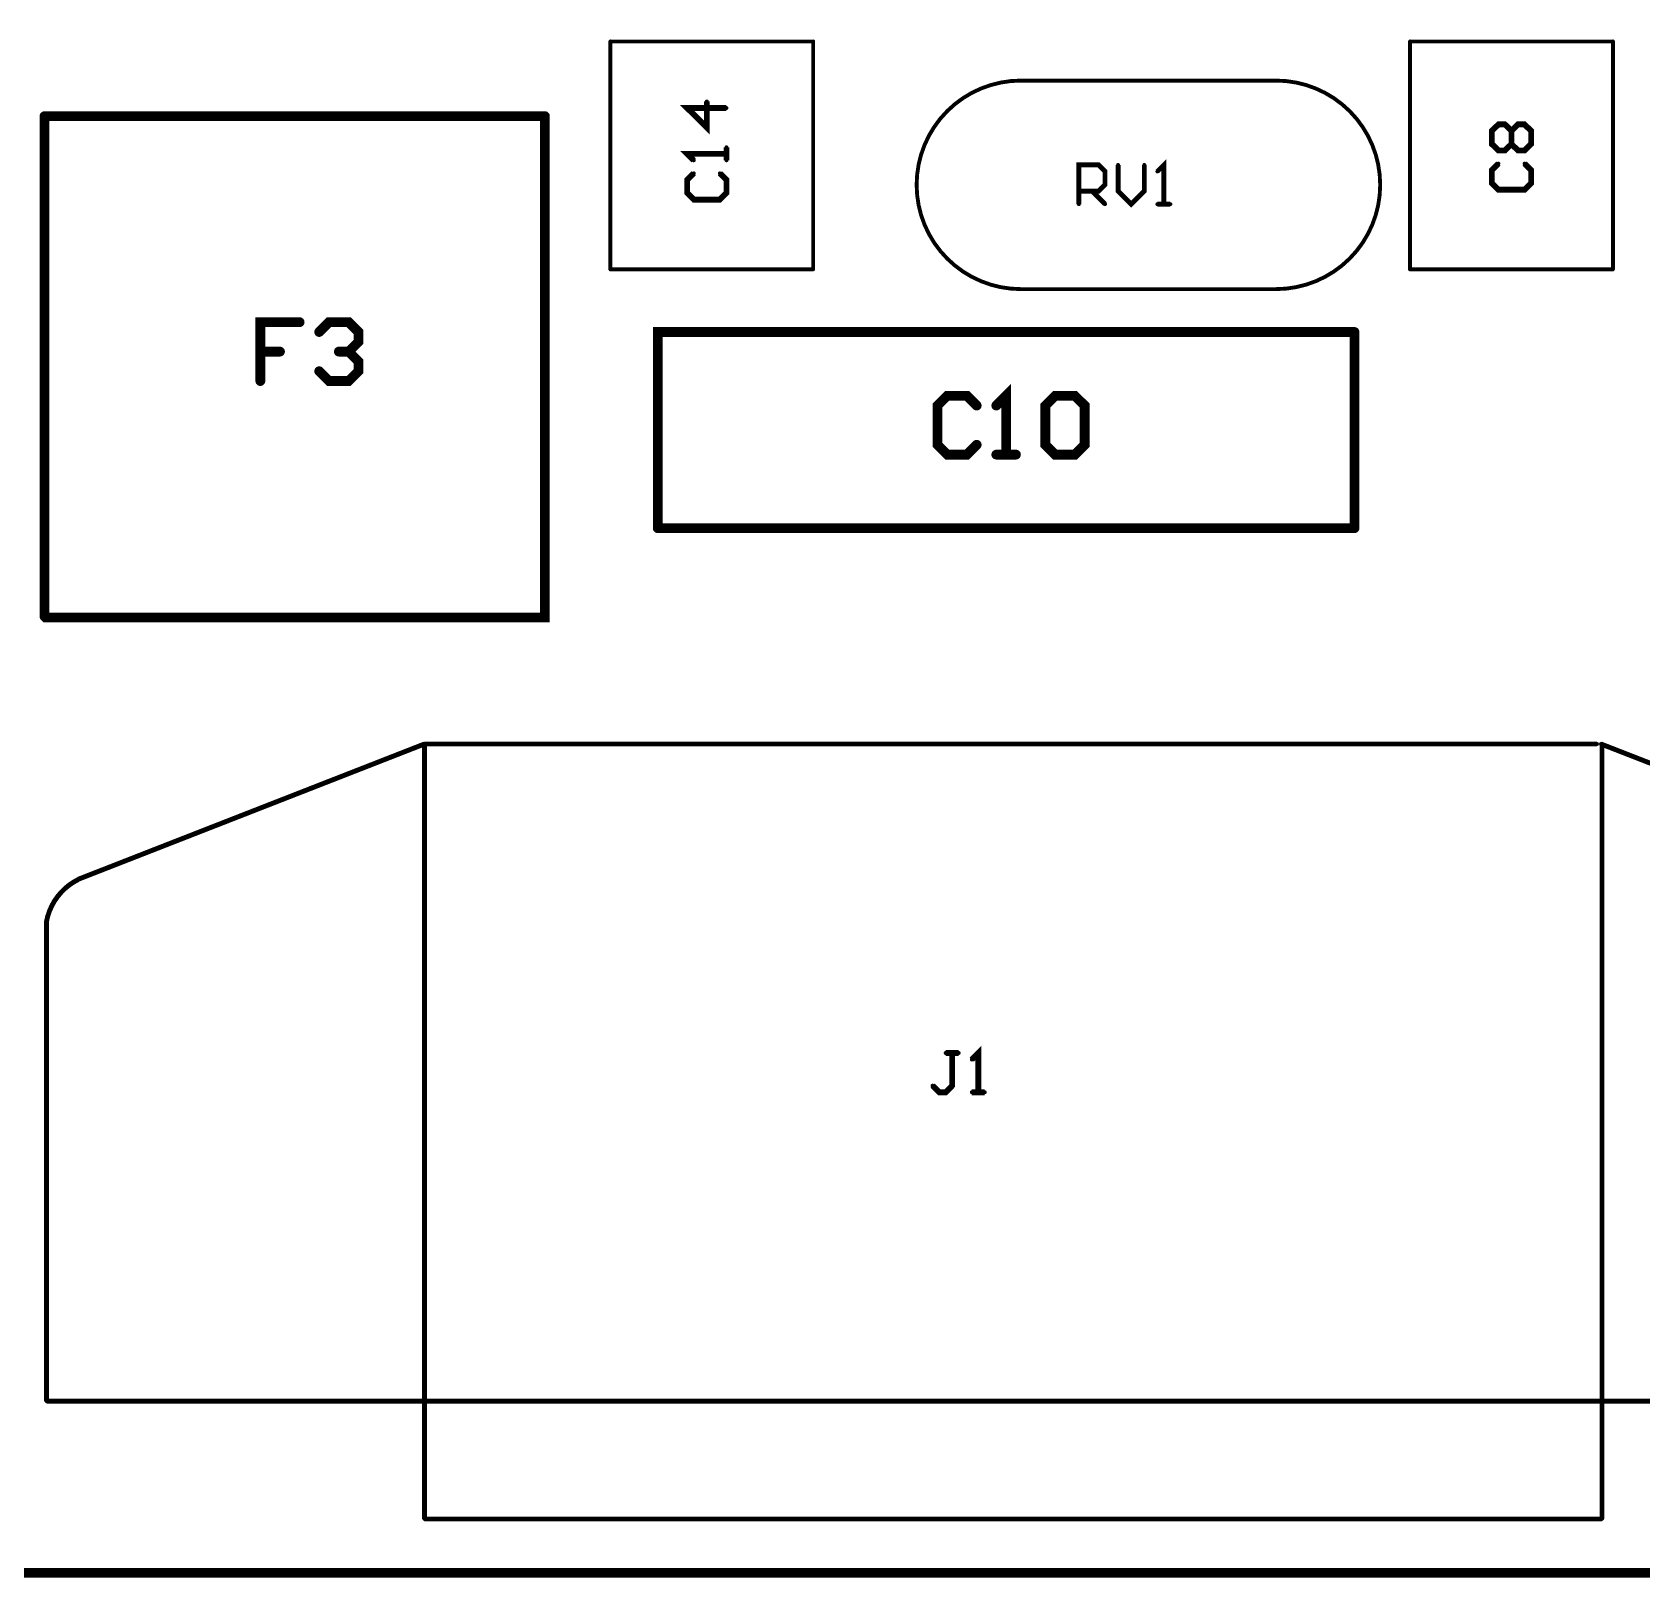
# Model space of a CAD drawing. Extents: x -4.2 to 14.8, y -3.5 to 8.8.
# Drawn here: x 0.008252 to 0.009893, y -0.000205 to 0.001371 of the extents above; entities that cross this region are included whole.
import ezdxf

# ---------------------------------------------------------------- set-up
doc = ezdxf.new("R2010")
doc.units = 0
doc.layers.add('2D_LINE_00', color=1, linetype='CONTINUOUS')

# ---------------------------------------------------------------- blocks, each defined once
blk = doc.blocks.new('SMOOTH_0$00001')
at = {"const_width": 0.00000499}
blk.add_lwpolyline([(-0.0000025, 0, 1), (0.0000025, 0, 1)], format="xyb", close=True, dxfattribs=at)
blk = doc.blocks.new('DRAWING_136')
at = {"layer": '2D_LINE_00', "const_width": 0.00001}
blk.add_lwpolyline([(0, 0), (0.00071, 0)], dxfattribs=at)
at = {"layer": '2D_LINE_00'}
for p in [(0, 0), (0.00071, 0)]:
    blk.add_blockref('SMOOTH_0$00001', p, dxfattribs=at)
blk = doc.blocks.new('DRAWING_137')
at = {"layer": '2D_LINE_00', "const_width": 0.00001}
blk.add_lwpolyline([(0, 0), (0, 0.0002), (0.00071, 0.0002)], dxfattribs=at)
at = {"layer": '2D_LINE_00'}
for p in [(0, 0.0002), (0.00071, 0.0002), (0, 0)]:
    blk.add_blockref('SMOOTH_0$00001', p, dxfattribs=at)
blk = doc.blocks.new('DRAWING_138')
at = {"layer": '2D_LINE_00', "const_width": 0.00001}
blk.add_lwpolyline([(0, 0), (0, 0.0002)], dxfattribs=at)
at = {"layer": '2D_LINE_00'}
for p in [(0, 0.0002), (0, 0)]:
    blk.add_blockref('SMOOTH_0$00001', p, dxfattribs=at)
blk = doc.blocks.new('DRAWING_190')
at = {"layer": '2D_LINE_00', "const_width": 0.00001}
blk.add_lwpolyline([(0, 0), (0, 0.00051)], dxfattribs=at)
at = {"layer": '2D_LINE_00'}
for p in [(0, 0.00051), (0, 0)]:
    blk.add_blockref('SMOOTH_0$00001', p, dxfattribs=at)
blk = doc.blocks.new('DRAWING_191')
at = {"layer": '2D_LINE_00', "const_width": 0.00001}
blk.add_lwpolyline([(0, 0), (0.000001, -0.000001), (0.00051, -0.000001), (0.00051, 0.00051)], dxfattribs=at)
at = {"layer": '2D_LINE_00'}
for p in [(0.00051, 0.00051), (0, 0), (0.000001, -0.000001), (0.00051, -0.000001)]:
    blk.add_blockref('SMOOTH_0$00001', p, dxfattribs=at)
blk = doc.blocks.new('DRAWING_192')
at = {"layer": '2D_LINE_00', "const_width": 0.00001}
blk.add_lwpolyline([(0, 0), (0.00051, 0)], dxfattribs=at)
at = {"layer": '2D_LINE_00'}
for p in [(0, 0), (0.00051, 0)]:
    blk.add_blockref('SMOOTH_0$00001', p, dxfattribs=at)
blk = doc.blocks.new('DRAWING_308')
at = {"layer": '2D_LINE_00', "const_width": 0.00001}
blk.add_lwpolyline([(0, 0), (0.01123, 0), (0.01123, 0.0074)], dxfattribs=at)
blk = doc.blocks.new('DRAWING_401')
at = {"layer": '2D_LINE_00', "const_width": 0.00001}
blk.add_lwpolyline([(0, 0), (-0.00001, 0.00001), (-0.00003, 0.00001), (-0.00004, 0), (-0.00004, -0.00004), (-0.00003, -0.00005), (-0.00001, -0.00005), (0, -0.00004)], dxfattribs=at)
at = {"layer": '2D_LINE_00'}
for p in [(-0.00004, 0), (-0.00003, 0.00001), (-0.00001, 0.00001), (0, 0), (-0.00004, -0.00004), (-0.00003, -0.00005), (-0.00001, -0.00005), (0, -0.00004)]:
    blk.add_blockref('SMOOTH_0$00001', p, dxfattribs=at)
blk = doc.blocks.new('DRAWING_402')
at = {"layer": '2D_LINE_00', "const_width": 0.00001}
blk.add_lwpolyline([(0, 0), (0.00002, 0), (0.00001, 0), (0.00001, 0.00006), (0, 0.00005)], dxfattribs=at)
at = {"layer": '2D_LINE_00'}
for p in [(0, 0.00005), (0.00001, 0.00006), (0, 0), (0.00001, 0), (0.00002, 0)]:
    blk.add_blockref('SMOOTH_0$00001', p, dxfattribs=at)
blk = doc.blocks.new('DRAWING_403')
at = {"layer": '2D_LINE_00', "const_width": 0.00001}
blk.add_lwpolyline([(0, 0), (0.00001, 0.00001), (0.00003, 0.00001), (0.00004, 0), (0.00004, -0.00004), (0.00003, -0.00005), (0.00001, -0.00005), (0, -0.00004), (0, 0)], dxfattribs=at)
at = {"layer": '2D_LINE_00'}
for p in [(0, 0), (0, 0), (0.00001, 0.00001), (0.00003, 0.00001), (0.00004, 0), (0, -0.00004), (0.00001, -0.00005), (0.00003, -0.00005), (0.00004, -0.00004)]:
    blk.add_blockref('SMOOTH_0$00001', p, dxfattribs=at)
blk = doc.blocks.new('DRAWING_443')
at = {"layer": '2D_LINE_00', "const_width": 0.00001}
blk.add_lwpolyline([(0, 0), (-0.00004, 0), (-0.00004, -0.00003), (-0.00002, -0.00003), (-0.00004, -0.00003), (-0.00004, -0.00006)], dxfattribs=at)
at = {"layer": '2D_LINE_00'}
for p in [(-0.00004, 0), (0, 0), (-0.00004, -0.00003), (-0.00004, -0.00003), (-0.00002, -0.00003), (-0.00004, -0.00006)]:
    blk.add_blockref('SMOOTH_0$00001', p, dxfattribs=at)
blk = doc.blocks.new('DRAWING_444')
at = {"layer": '2D_LINE_00', "const_width": 0.00001}
blk.add_lwpolyline([(0, 0), (0.00001, 0.00001), (0.00003, 0.00001), (0.00004, 0), (0.00004, -0.00001), (0.00003, -0.00002), (0.00002, -0.00002), (0.00003, -0.00002), (0.00004, -0.00003), (0.00004, -0.00004), (0.00003, -0.00005), (0.00001, -0.00005), (0, -0.00004)], dxfattribs=at)
at = {"layer": '2D_LINE_00'}
for p in [(0, 0), (0.00001, 0.00001), (0.00003, 0.00001), (0.00004, 0), (0.00002, -0.00002), (0.00003, -0.00002), (0.00003, -0.00002), (0.00004, -0.00001), (0.00004, -0.00003), (0, -0.00004), (0.00001, -0.00005), (0.00003, -0.00005), (0.00004, -0.00004)]:
    blk.add_blockref('SMOOTH_0$00001', p, dxfattribs=at)
blk = doc.blocks.new('SMOOTH_0$000003937')
at = {"const_width": 0.00000197}
blk.add_lwpolyline([(-0.000001, 0, 1), (0.000001, 0, 1)], format="xyb", close=True, dxfattribs=at)
blk = doc.blocks.new('DRAWING_601')
at = {"layer": '2D_LINE_00', "const_width": 0.00000394}
blk.add_lwpolyline([(0, 0, 1), (0, 0.0002126)], format="xyb", dxfattribs=at)
at = {"layer": '2D_LINE_00'}
for p in [(0, 0.0002126), (0, 0)]:
    blk.add_blockref('SMOOTH_0$000003937', p, dxfattribs=at)
blk = doc.blocks.new('DRAWING_602')
at = {"layer": '2D_LINE_00', "const_width": 0.00000394}
blk.add_lwpolyline([(0, 0, 1), (0, -0.0002126)], format="xyb", dxfattribs=at)
at = {"layer": '2D_LINE_00'}
for p in [(0, 0), (0, -0.0002126)]:
    blk.add_blockref('SMOOTH_0$000003937', p, dxfattribs=at)
blk = doc.blocks.new('DRAWING_788')
at = {"layer": '2D_LINE_00', "const_width": 0.00000394}
blk.add_lwpolyline([(0, 0), (0.0002598, 0)], dxfattribs=at)
at = {"layer": '2D_LINE_00'}
for p in [(0, 0), (0.0002598, 0)]:
    blk.add_blockref('SMOOTH_0$000003937', p, dxfattribs=at)
blk = doc.blocks.new('DRAWING_789')
at = {"layer": '2D_LINE_00', "const_width": 0.00000394}
blk.add_lwpolyline([(0, 0), (0.0002598, 0)], dxfattribs=at)
at = {"layer": '2D_LINE_00'}
for p in [(0, 0), (0.0002598, 0)]:
    blk.add_blockref('SMOOTH_0$000003937', p, dxfattribs=at)
blk = doc.blocks.new('DRAWING_913')
at = {"layer": '2D_LINE_00', "const_width": 0.00000394}
blk.add_lwpolyline([(0, 0), (0.0002067, 0)], dxfattribs=at)
at = {"layer": '2D_LINE_00'}
for p in [(0, 0), (0.0002067, 0)]:
    blk.add_blockref('SMOOTH_0$000003937', p, dxfattribs=at)
blk = doc.blocks.new('DRAWING_914')
at = {"layer": '2D_LINE_00', "const_width": 0.00000394}
blk.add_lwpolyline([(0, 0), (0, 0.0002323)], dxfattribs=at)
at = {"layer": '2D_LINE_00'}
for p in [(0, 0.0002323), (0, 0)]:
    blk.add_blockref('SMOOTH_0$000003937', p, dxfattribs=at)
blk = doc.blocks.new('DRAWING_915')
at = {"layer": '2D_LINE_00', "const_width": 0.00000394}
blk.add_lwpolyline([(0, 0), (0, 0.0002323)], dxfattribs=at)
at = {"layer": '2D_LINE_00'}
for p in [(0, 0.0002323), (0, 0)]:
    blk.add_blockref('SMOOTH_0$000003937', p, dxfattribs=at)
blk = doc.blocks.new('DRAWING_916')
at = {"layer": '2D_LINE_00', "const_width": 0.00000394}
blk.add_lwpolyline([(0, 0), (0.0002067, 0)], dxfattribs=at)
at = {"layer": '2D_LINE_00'}
for p in [(0, 0), (0.0002067, 0)]:
    blk.add_blockref('SMOOTH_0$000003937', p, dxfattribs=at)
blk = doc.blocks.new('DRAWING_1050')
at = {"layer": '2D_LINE_00', "const_width": 0.00000394}
blk.add_lwpolyline([(0, 0), (0.0002067, 0)], dxfattribs=at)
at = {"layer": '2D_LINE_00'}
for p in [(0, 0), (0.0002067, 0)]:
    blk.add_blockref('SMOOTH_0$000003937', p, dxfattribs=at)
blk = doc.blocks.new('DRAWING_1051')
at = {"layer": '2D_LINE_00', "const_width": 0.00000394}
blk.add_lwpolyline([(0, 0), (0, 0.0002323)], dxfattribs=at)
at = {"layer": '2D_LINE_00'}
for p in [(0, 0.0002323), (0, 0)]:
    blk.add_blockref('SMOOTH_0$000003937', p, dxfattribs=at)
blk = doc.blocks.new('DRAWING_1052')
at = {"layer": '2D_LINE_00', "const_width": 0.00000394}
blk.add_lwpolyline([(0, 0), (0, 0.0002323)], dxfattribs=at)
at = {"layer": '2D_LINE_00'}
for p in [(0, 0.0002323), (0, 0)]:
    blk.add_blockref('SMOOTH_0$000003937', p, dxfattribs=at)
blk = doc.blocks.new('DRAWING_1053')
at = {"layer": '2D_LINE_00', "const_width": 0.00000394}
blk.add_lwpolyline([(0, 0), (0.0002067, 0)], dxfattribs=at)
at = {"layer": '2D_LINE_00'}
for p in [(0, 0), (0.0002067, 0)]:
    blk.add_blockref('SMOOTH_0$000003937', p, dxfattribs=at)
blk = doc.blocks.new('DRAWING_1241')
at = {"layer": '2D_LINE_00', "const_width": 0.00000601}
blk.add_lwpolyline([(0, 0), (-0.0000133, 0), (-0.0000067, 0), (-0.0000067, -0.0000333), (-0.0000133, -0.00004), (-0.00002, -0.00004), (-0.0000267, -0.0000333)], dxfattribs=at)
at = {"layer": '2D_LINE_00'}
for p in [(-0.0000133, 0), (-0.0000067, 0), (0, 0), (-0.0000267, -0.0000333), (-0.0000067, -0.0000333), (-0.00002, -0.00004), (-0.0000133, -0.00004)]:
    blk.add_blockref('SMOOTH_0$000003937', p, dxfattribs=at)
blk = doc.blocks.new('DRAWING_1242')
at = {"layer": '2D_LINE_00', "const_width": 0.00000601}
blk.add_lwpolyline([(0, 0), (0.0000133, 0), (0.0000066, 0), (0.0000066, 0.00004), (0, 0.0000333)], dxfattribs=at)
at = {"layer": '2D_LINE_00'}
for p in [(0, 0.0000333), (0.0000066, 0.00004), (0, 0), (0.0000066, 0), (0.0000133, 0)]:
    blk.add_blockref('SMOOTH_0$000003937', p, dxfattribs=at)
blk = doc.blocks.new('DRAWING_1264')
at = {"layer": '2D_LINE_00', "const_width": 0.00000601}
blk.add_lwpolyline([(0, 0), (-0.0000067, -0.0000067), (-0.0000067, -0.00002), (0, -0.0000267), (0.0000266, -0.0000267), (0.0000333, -0.00002), (0.0000333, -0.0000067), (0.0000266, 0)], dxfattribs=at)
at = {"layer": '2D_LINE_00'}
for p in [(0, 0), (0.0000266, 0), (-0.0000067, -0.0000067), (0.0000333, -0.0000067), (-0.0000067, -0.00002), (0, -0.0000267), (0.0000266, -0.0000267), (0.0000333, -0.00002)]:
    blk.add_blockref('SMOOTH_0$000003937', p, dxfattribs=at)
blk = doc.blocks.new('DRAWING_1265')
at = {"layer": '2D_LINE_00', "const_width": 0.00000601}
blk.add_lwpolyline([(0, 0), (-0.0000067, 0.0000066), (-0.0000067, 0.00002), (0, 0.0000266), (0.0000066, 0.0000266), (0.0000133, 0.00002), (0.00002, 0.0000266), (0.0000266, 0.0000266), (0.0000333, 0.00002), (0.0000333, 0.0000066), (0.0000266, 0), (0.00002, 0), (0.0000133, 0.0000066), (0.0000066, 0), (0, 0)], dxfattribs=at)
at = {"layer": '2D_LINE_00'}
for p in [(-0.0000067, 0.00002), (0, 0.0000266), (0.0000066, 0.0000266), (0.0000133, 0.00002), (0.00002, 0.0000266), (0.0000266, 0.0000266), (0.0000333, 0.00002), (-0.0000067, 0.0000066), (0, 0), (0, 0), (0.0000066, 0), (0.0000133, 0.0000066), (0.00002, 0), (0.0000266, 0), (0.0000333, 0.0000066)]:
    blk.add_blockref('SMOOTH_0$000003937', p, dxfattribs=at)
blk = doc.blocks.new('DRAWING_1266')
at = {"layer": '2D_LINE_00', "const_width": 0.00000601}
blk.add_lwpolyline([(0, 0), (0, 0.0000133)], dxfattribs=at)
at = {"layer": '2D_LINE_00'}
for p in [(0, 0.0000133), (0, 0)]:
    blk.add_blockref('SMOOTH_0$000003937', p, dxfattribs=at)
blk = doc.blocks.new('DRAWING_1408')
at = {"layer": '2D_LINE_00', "const_width": 0.00000601}
blk.add_lwpolyline([(0, 0), (-0.0000067, -0.0000067), (-0.0000067, -0.00002), (0, -0.0000267), (0.0000266, -0.0000267), (0.0000333, -0.00002), (0.0000333, -0.0000067), (0.0000266, 0)], dxfattribs=at)
at = {"layer": '2D_LINE_00'}
for p in [(0, 0), (0.0000266, 0), (-0.0000067, -0.0000067), (0.0000333, -0.0000067), (-0.0000067, -0.00002), (0, -0.0000267), (0.0000266, -0.0000267), (0.0000333, -0.00002)]:
    blk.add_blockref('SMOOTH_0$000003937', p, dxfattribs=at)
blk = doc.blocks.new('DRAWING_1409')
at = {"layer": '2D_LINE_00', "const_width": 0.00000601}
blk.add_lwpolyline([(0, 0), (0, 0.0000133), (0, 0.0000066), (-0.00004, 0.0000066), (-0.0000333, 0)], dxfattribs=at)
at = {"layer": '2D_LINE_00'}
for p in [(-0.00004, 0.0000066), (-0.0000333, 0), (0, 0.0000133), (0, 0.0000066), (0, 0)]:
    blk.add_blockref('SMOOTH_0$000003937', p, dxfattribs=at)
blk = doc.blocks.new('DRAWING_1410')
at = {"layer": '2D_LINE_00', "const_width": 0.00000601}
blk.add_lwpolyline([(0, 0), (-0.00004, 0), (-0.00002, -0.00002), (-0.00002, 0.0000067)], dxfattribs=at)
at = {"layer": '2D_LINE_00'}
for p in [(-0.00004, 0), (-0.00002, 0.0000067), (0, 0), (-0.00002, -0.00002)]:
    blk.add_blockref('SMOOTH_0$000003937', p, dxfattribs=at)
blk = doc.blocks.new('DRAWING_1441')
at = {"layer": '2D_LINE_00', "const_width": 0.00000501}
blk.add_lwpolyline([(0, 0, 0.234088), (-0.0000322, -0.0000426)], format="xyb", dxfattribs=at)
at = {"layer": '2D_LINE_00'}
for p in [(0, 0), (-0.0000322, -0.0000426)]:
    blk.add_blockref('SMOOTH_0$000003937', p, dxfattribs=at)
blk = doc.blocks.new('DRAWING_1803')
at = {"layer": '2D_LINE_00', "const_width": 0.00000501}
blk.add_lwpolyline([(0, 0), (0.001195, 0)], dxfattribs=at)
at = {"layer": '2D_LINE_00'}
for p in [(0, 0), (0.001195, 0)]:
    blk.add_blockref('SMOOTH_0$000003937', p, dxfattribs=at)
blk = doc.blocks.new('DRAWING_1804')
at = {"layer": '2D_LINE_00', "const_width": 0.00000501}
blk.add_lwpolyline([(0, 0), (0.000354, -0.000138)], dxfattribs=at)
at = {"layer": '2D_LINE_00'}
for p in [(0, 0), (0.000354, -0.000138)]:
    blk.add_blockref('SMOOTH_0$000003937', p, dxfattribs=at)
blk = doc.blocks.new('DRAWING_1805')
at = {"layer": '2D_LINE_00', "const_width": 0.00000501}
blk.add_lwpolyline([(0, 0), (0, 0.00079)], dxfattribs=at)
at = {"layer": '2D_LINE_00'}
for p in [(0, 0.00079), (0, 0)]:
    blk.add_blockref('SMOOTH_0$000003937', p, dxfattribs=at)
blk = doc.blocks.new('DRAWING_1806')
at = {"layer": '2D_LINE_00', "const_width": 0.00000501}
blk.add_lwpolyline([(0, 0), (0.0012, 0)], dxfattribs=at)
at = {"layer": '2D_LINE_00'}
for p in [(0, 0), (0.0012, 0)]:
    blk.add_blockref('SMOOTH_0$000003937', p, dxfattribs=at)
blk = doc.blocks.new('DRAWING_1807')
at = {"layer": '2D_LINE_00', "const_width": 0.00000501}
blk.add_lwpolyline([(0, 0), (0, 0.00079)], dxfattribs=at)
at = {"layer": '2D_LINE_00'}
for p in [(0, 0.00079), (0, 0)]:
    blk.add_blockref('SMOOTH_0$000003937', p, dxfattribs=at)
blk = doc.blocks.new('DRAWING_1808')
at = {"layer": '2D_LINE_00', "const_width": 0.00000501}
blk.add_lwpolyline([(0, 0), (0.000353, 0.000138)], dxfattribs=at)
at = {"layer": '2D_LINE_00'}
for p in [(0.000353, 0.000138), (0, 0)]:
    blk.add_blockref('SMOOTH_0$000003937', p, dxfattribs=at)
blk = doc.blocks.new('DRAWING_1809')
at = {"layer": '2D_LINE_00', "const_width": 0.00000501}
blk.add_lwpolyline([(0, 0), (0, 0.00049)], dxfattribs=at)
at = {"layer": '2D_LINE_00'}
for p in [(0, 0.00049), (0, 0)]:
    blk.add_blockref('SMOOTH_0$000003937', p, dxfattribs=at)
blk = doc.blocks.new('DRAWING_1810')
at = {"layer": '2D_LINE_00', "const_width": 0.00000501}
blk.add_lwpolyline([(0, 0), (0.00197, 0), (0.00197, 0.00049)], dxfattribs=at)
at = {"layer": '2D_LINE_00'}
blk.add_blockref('SMOOTH_0$000003937', (0, 0), dxfattribs=at)
blk = doc.blocks.new('DRAWING_2595')
at = {"layer": '2D_LINE_00', "const_width": 0.00000501}
blk.add_lwpolyline([(0, 0), (0, 0.00004), (0.00002, 0.00004), (0.0000267, 0.0000333), (0.0000267, 0.00002), (0.00002, 0.0000133), (0, 0.0000133)], dxfattribs=at)
at = {"layer": '2D_LINE_00'}
for p in [(0, 0.00004), (0.00002, 0.00004), (0.0000267, 0.0000333), (0.0000267, 0.00002), (0, 0.0000133), (0, 0), (0.00002, 0.0000133)]:
    blk.add_blockref('SMOOTH_0$000003937', p, dxfattribs=at)
blk = doc.blocks.new('DRAWING_2596')
at = {"layer": '2D_LINE_00', "const_width": 0.00000501}
blk.add_lwpolyline([(0, 0), (0.0000133, -0.0000133)], dxfattribs=at)
at = {"layer": '2D_LINE_00'}
for p in [(0, 0), (0.0000133, -0.0000133)]:
    blk.add_blockref('SMOOTH_0$000003937', p, dxfattribs=at)
blk = doc.blocks.new('DRAWING_2597')
at = {"layer": '2D_LINE_00', "const_width": 0.00000501}
blk.add_lwpolyline([(0, 0), (0, -0.0000267), (0.0000133, -0.00004), (0.0000267, -0.0000267), (0.0000267, 0)], dxfattribs=at)
at = {"layer": '2D_LINE_00'}
for p in [(0, 0), (0.0000267, 0), (0, -0.0000267), (0.0000267, -0.0000267), (0.0000133, -0.00004)]:
    blk.add_blockref('SMOOTH_0$000003937', p, dxfattribs=at)
blk = doc.blocks.new('DRAWING_2598')
at = {"layer": '2D_LINE_00', "const_width": 0.00000501}
blk.add_lwpolyline([(0, 0), (0.0000133, 0), (0.0000067, 0), (0.0000067, 0.00004), (0, 0.0000333)], dxfattribs=at)
at = {"layer": '2D_LINE_00'}
for p in [(0, 0.0000333), (0.0000067, 0.00004), (0, 0), (0.0000067, 0), (0.0000133, 0)]:
    blk.add_blockref('SMOOTH_0$000003937', p, dxfattribs=at)

msp = doc.modelspace()

# ---------------------------------------------------------------- block references
for name, p in [('DRAWING_308', (-0.000235, -0.0002)), ('DRAWING_1051', (0.0088417, 0.0011289)), ('DRAWING_1053', (0.0088417, 0.0013611)), ('DRAWING_1052', (0.0090483, 0.0011289)), ('DRAWING_913', (0.0096566, 0.0013611)), ('DRAWING_915', (0.0096566, 0.0011289)), ('DRAWING_914', (0.0098634, 0.0011289)), ('DRAWING_602', (0.0092601, 0.0013213)), ('DRAWING_788', (0.0092601, 0.0013213)), ('DRAWING_601', (0.0095199, 0.0011087)), ('DRAWING_1410', (0.00896, 0.0012933)), ('DRAWING_190', (0.008265, 0.000775)), ('DRAWING_191', (0.008265, 0.000775)), ('DRAWING_192', (0.008265, 0.001285)), ('DRAWING_1265', (0.0097467, 0.00125)), ('DRAWING_1266', (0.00976, 0.0012566)), ('DRAWING_1409', (0.00896, 0.00124)), ('DRAWING_2595', (0.0093191, 0.0011953)), ('DRAWING_2597', (0.0093591, 0.0012353)), ('DRAWING_2598', (0.0093991, 0.0011953)), ('DRAWING_1264', (0.0097467, 0.0012367)), ('DRAWING_1408', (0.0089267, 0.0012267)), ('DRAWING_2596', (0.0093325, 0.0012086)), ('DRAWING_1050', (0.0088417, 0.0011289)), ('DRAWING_916', (0.0096566, 0.0011289)), ('DRAWING_789', (0.0092601, 0.0011087)), ('DRAWING_443', (0.008525, 0.001075)), ('DRAWING_444', (0.008545, 0.001065)), ('DRAWING_137', (0.00889, 0.000865)), ('DRAWING_138', (0.0096, 0.000865)), ('DRAWING_401', (0.009215, 0.00099)), ('DRAWING_402', (0.009235, 0.00094)), ('DRAWING_403', (0.009285, 0.00099)), ('DRAWING_136', (0.00889, 0.000865)), ('DRAWING_1808', (0.0082992, 0.000507)), ('DRAWING_1803', (0.0086522, 0.000645)), ('DRAWING_1807', (0.0086522, -0.000145)), ('DRAWING_1804', (0.0098512, 0.000645)), ('DRAWING_1805', (0.0098522, -0.000145)), ('DRAWING_1441', (0.0082993, 0.0005068)), ('DRAWING_1809', (0.0082672, -0.000025)), ('DRAWING_1810', (0.0082672, -0.000025)), ('DRAWING_1241', (0.0091967, 0.00033)), ('DRAWING_1242', (0.00921, 0.00029)), ('DRAWING_1806', (0.0086522, -0.000145))]:
    msp.add_blockref(name, p)

doc.saveas('drawing.dxf')
